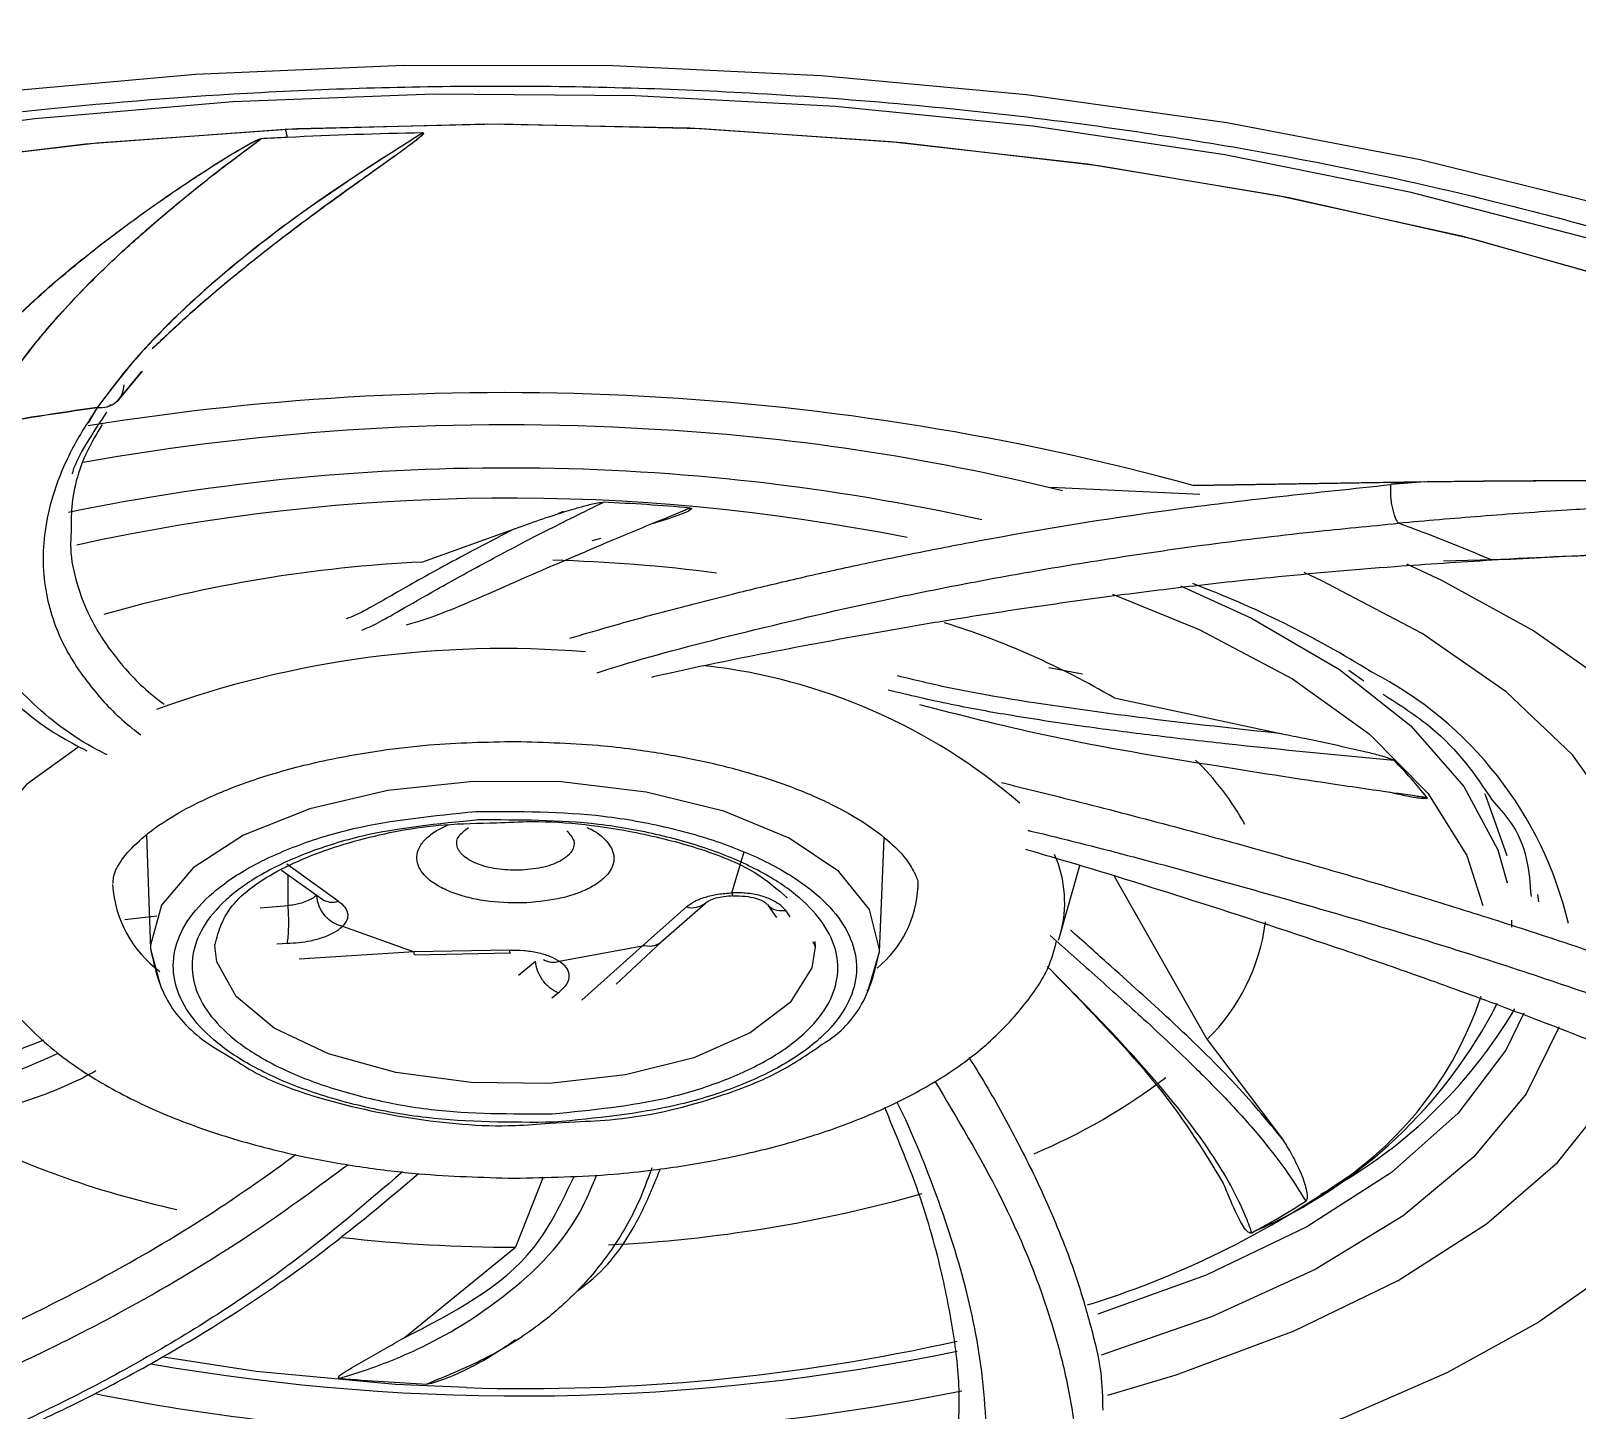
# Model space of a CAD drawing. Header units: inches. Extents: x 2 to 86, y -22 to 129.
# Drawn here: x 44.075 to 45.137, y 74.988 to 75.936 of the extents above; entities that cross this region are included whole.
import ezdxf

# ---------------------------------------------------------------- set-up
doc = ezdxf.new("R2010")
doc.units = ezdxf.units.IN
doc.header["$MEASUREMENT"] = 0
doc.layers.add('BDIM_CYAN', color=4, linetype='Continuous')

# ---------------------------------------------------------------- blocks, each defined once
blk = doc.blocks.new('2026 RHYTHM')
at = {"layer": 'BDIM_CYAN', "color": 3}
for p, q in [((41.7606, 74.6957), (41.7781, 74.7168)), ((41.7606, 74.6959), (41.7774, 74.7162)), ((41.7469, 74.6917), (41.7406, 74.6813)), ((42.4024, 74.6371), (42.5047, 74.6322)), ((42.5001, 74.6382), (42.6566, 74.6408)), ((42.6594, 74.6408), (42.5001, 74.6382)), ((42.6566, 74.6408), (42.6361, 74.639)), ((42.6594, 74.6408), (42.6361, 74.6388)), ((42.0672, 74.6202), (42.0635, 74.6187)), ((41.9701, 74.5855), (42.0338, 74.6085)), ((42.093, 74.6017), (42.0869, 74.6001)), ((42.7057, 74.587), (42.6722, 74.5861)), ((42.4242, 74.5086), (42.4011, 74.5129)), ((42.6071, 74.5113), (42.6176, 74.504)), ((42.4458, 74.4922), (42.5614, 74.4675)), ((41.7808, 74.3981), (41.7836, 74.3198)), ((42.2845, 74.3177), (42.2879, 74.3958)), ((42.1832, 74.3582), (42.1915, 74.3864)), ((41.8736, 74.3739), (41.9013, 74.354)), ((41.9126, 74.3526), (41.8772, 74.3779)), ((41.8781, 74.3494), (41.8782, 74.3706)), ((42.4088, 74.3293), (42.4222, 74.3769)), ((42.5099, 74.2575), (42.4461, 74.3695)), ((41.8588, 74.348), (41.8781, 74.3494)), ((42.1344, 74.3243), (42.1649, 74.3512)), ((42.2079, 74.3497), (42.2138, 74.3412)), ((42.7369, 74.357), (42.7376, 74.3521)), ((41.7659, 74.3398), (41.7879, 74.3425)), ((42.1519, 74.3485), (42.1218, 74.3219)), ((42.2231, 74.3418), (42.2205, 74.3459)), ((42.7192, 74.3346), (42.7192, 74.3394)), ((41.9155, 74.3352), (41.9647, 74.3177)), ((42.4077, 74.3257), (42.4088, 74.3293)), ((41.7836, 74.3198), (41.7899, 74.296)), ((41.8279, 74.3199), (41.8278, 74.3227)), ((41.8704, 74.3232), (41.8776, 74.3236)), ((41.9647, 74.3177), (41.8856, 74.3126)), ((42.0302, 74.3189), (41.9647, 74.3177)), ((41.965, 74.3157), (42.0309, 74.3169)), ((42.0644, 74.3113), (42.1218, 74.3219)), ((42.1218, 74.3219), (42.08, 74.2845)), ((42.1036, 74.2954), (42.1346, 74.3244)), ((42.2387, 74.3248), (42.2403, 74.321)), ((42.2401, 74.3247), (42.2403, 74.3211)), ((42.0365, 74.3016), (42.0482, 74.3112)), ((42.0594, 74.286), (42.0637, 74.2894)), ((42.5099, 74.2575), (42.5617, 74.1888)), ((42.0578, 74.1998), (42.0755, 74.2009)), ((42.0534, 74.1629), (42.0343, 74.1146)), ((41.9578, 74.0524), (42.0343, 74.1146)), ((42.0008, 74.0182), (41.9519, 74.0203))]:
    blk.add_line(p, q, dxfattribs=at)
at = {"layer": 'BDIM_CYAN', "color": 3, "flags": 128}
for points in [[(41.9575, 74.927), (42.1013, 74.9268), (42.2444, 74.92), (42.3856, 74.907), (42.5233, 74.8876), (42.6563, 74.8622), (42.7833, 74.8309)], [(40.5838, 74.3582), (40.6115, 74.4227), (40.6528, 74.4856), (40.7074, 74.5463), (40.7748, 74.6042), (40.8544, 74.6588), (40.9452, 74.7095), (41.0466, 74.7558), (41.1575, 74.7974), (41.2768, 74.8337), (41.4034, 74.8645), (41.5361, 74.8894), (41.6735, 74.9083), (41.8145, 74.9208), (41.9575, 74.927)], [(40.6441, 74.2773), (40.6449, 74.2982), (40.6566, 74.3613), (40.682, 74.4236), (40.7209, 74.4843), (40.7727, 74.5429), (40.8371, 74.5989), (40.9134, 74.6515), (41.0009, 74.7004), (41.0986, 74.7451), (41.2056, 74.785), (41.3208, 74.8198), (41.4431, 74.8492), (41.5713, 74.8729), (41.7041, 74.8905), (41.8401, 74.9021), (41.9781, 74.9073), (42.1167, 74.9063), (42.2544, 74.8989), (42.3899, 74.8853), (42.5219, 74.8656), (42.649, 74.84), (42.7701, 74.8087)], [(40.6441, 74.2773), (40.6449, 74.2982), (40.6566, 74.3613), (40.682, 74.4236), (40.7209, 74.4843), (40.7727, 74.5429), (40.8371, 74.5989), (40.9134, 74.6515), (41.0009, 74.7004), (41.0986, 74.7451), (41.2056, 74.785), (41.3208, 74.8198), (41.4431, 74.8492), (41.5713, 74.8729), (41.7041, 74.8905), (41.8401, 74.9021), (41.9781, 74.9073), (42.1167, 74.9063), (42.2544, 74.8989), (42.3899, 74.8853), (42.5219, 74.8656), (42.649, 74.84), (42.7701, 74.8087)], [(40.714, 74.086), (40.7078, 74.096), (40.6779, 74.1583), (40.6619, 74.2217), (40.6601, 74.2854), (40.6723, 74.3489), (40.6984, 74.4114), (40.7383, 74.4723), (40.7915, 74.531), (40.8574, 74.5869), (40.9354, 74.6395), (41.0247, 74.6881), (41.1243, 74.7323), (41.2332, 74.7717), (41.3504, 74.8057), (41.4746, 74.8342), (41.6045, 74.8567), (41.7388, 74.8731), (41.8762, 74.8831)], [(40.7672, 74.0172), (40.7484, 74.0388), (40.7057, 74.0996), (40.6766, 74.162), (40.6615, 74.2254), (40.6604, 74.2891), (40.6734, 74.3525), (40.7004, 74.4149), (40.741, 74.4757), (40.7949, 74.5343), (40.8616, 74.5901), (40.9403, 74.6424), (41.0301, 74.6908), (41.1303, 74.7347), (41.2398, 74.7738), (41.3574, 74.8075), (41.4819, 74.8356), (41.6121, 74.8578), (41.7467, 74.8738), (41.8842, 74.8835)], [(41.8762, 74.8831), (42.0151, 74.8868), (42.1543, 74.884), (42.2922, 74.8747), (42.4275, 74.8592), (42.5587, 74.8374), (42.6846, 74.8097), (42.8037, 74.7764), (42.915, 74.7377), (43.0172, 74.6941), (43.1094, 74.646), (43.1905, 74.594), (43.2597, 74.5384), (43.3163, 74.48), (43.3598, 74.4194), (43.3897, 74.357), (43.4057, 74.2937), (43.4076, 74.2299), (43.3954, 74.1665), (43.3692, 74.104), (43.3401, 74.0576)], [(41.8842, 74.8835), (42.0232, 74.8868), (42.1623, 74.8836), (42.3001, 74.874), (42.4352, 74.8581), (42.5661, 74.836), (42.6916, 74.808), (42.8104, 74.7743), (42.9212, 74.7353), (43.0228, 74.6914), (43.1143, 74.6431), (43.1948, 74.5908), (43.2633, 74.5351), (43.3192, 74.4766), (43.3619, 74.4158), (43.391, 74.3534), (43.4062, 74.29), (43.4072, 74.2263), (43.3942, 74.1629), (43.3673, 74.1004), (43.3381, 74.0547)], [(42.6469, 74.5844), (42.6709, 74.5731), (42.7343, 74.5382), (42.7887, 74.5002), (42.8335, 74.4598), (42.868, 74.4173), (42.8918, 74.3733), (42.9046, 74.3284), (42.9063, 74.2832)], [(42.6469, 74.5844), (42.6709, 74.5731), (42.7343, 74.5382), (42.7887, 74.5002), (42.8335, 74.4598), (42.868, 74.4173), (42.8918, 74.3733), (42.9046, 74.3284), (42.9063, 74.2832)], [(42.8179, 74.3266), (42.8128, 74.3602), (42.7937, 74.4073), (42.761, 74.453), (42.7153, 74.4963), (42.6575, 74.5364), (42.5886, 74.5727), (42.5764, 74.5783)], [(42.4447, 74.5634), (42.5044, 74.5392), (42.5685, 74.5053), (42.6212, 74.4676), (42.6614, 74.4268), (42.6882, 74.3838), (42.6994, 74.3496)], [(42.4915, 74.5693), (42.5402, 74.5471), (42.6008, 74.5118), (42.6498, 74.4729), (42.6863, 74.4313), (42.7095, 74.3878), (42.716, 74.3652)], [(41.7335, 74.4581), (41.6982, 74.4326), (41.671, 74.4011), (41.6577, 74.3678), (41.659, 74.334), (41.6594, 74.3324)], [(42.2845, 74.3177), (42.2846, 74.3193), (42.2777, 74.3468), (42.2566, 74.3728), (42.2226, 74.3957), (42.1776, 74.4143), (42.1243, 74.4275), (42.0657, 74.4344), (42.0053, 74.4348), (41.9466, 74.4285), (41.893, 74.416), (41.8475, 74.3979), (41.8129, 74.3754), (41.7912, 74.3497), (41.7835, 74.3223), (41.7836, 74.3198)], [(42.7161, 74.3836), (42.7014, 74.4248), (42.7006, 74.4263)], [(42.2403, 74.3211), (42.2381, 74.3066), (42.2233, 74.2829), (42.1957, 74.2619), (42.157, 74.2449), (42.1099, 74.2331), (42.0577, 74.2272), (42.0039, 74.2278), (41.9521, 74.2347), (41.9059, 74.2475), (41.8685, 74.2653), (41.8423, 74.287), (41.8292, 74.3109), (41.8279, 74.3199)], [(42.0309, 74.3169), (42.0309, 74.3169), (42.0307, 74.3168), (42.0304, 74.3175), (42.0302, 74.3189)], [(42.2762, 74.2906), (42.277, 74.2919), (42.2845, 74.3177)], [(42.7275, 74.2755), (42.7152, 74.2501), (42.6824, 74.2067), (42.6365, 74.1659), (42.5783, 74.1286), (42.5091, 74.0955), (42.4346, 74.0686)], [(42.7516, 74.2662), (42.7513, 74.2651), (42.729, 74.22), (42.6932, 74.1768), (42.6445, 74.1363), (42.584, 74.0994), (42.5128, 74.0667), (42.437, 74.0404)], [(42.4415, 74.013), (42.4884, 74.027), (42.5695, 74.0571), (42.6411, 74.0918), (42.7018, 74.1307), (42.7506, 74.1729), (42.7866, 74.2178), (42.8023, 74.2468)], [(42.885, 74.21), (42.8695, 74.1834), (42.8356, 74.141), (42.7914, 74.1007), (42.7374, 74.063), (42.6745, 74.0283), (42.6034, 73.9972), (42.5249, 73.9699), (42.4402, 73.9469)], [(42.885, 74.21), (42.8695, 74.1834), (42.8356, 74.141), (42.7914, 74.1007), (42.7374, 74.063), (42.6745, 74.0283), (42.6034, 73.9972), (42.5249, 73.9699), (42.4402, 73.9469)], [(41.9519, 74.0203), (41.8562, 74.0293), (41.7924, 74.0391)]]:
    blk.add_lwpolyline(points, dxfattribs=at)
at = {"layer": 'BDIM_CYAN', "color": 3}
for centre, radius, start, end in [((44.0089, 75.3773), 2.1892, 193.0456, 193.1997), ((42.0238, 71.9272), 2.9538, 91.0309, 92.8381), ((42.0225, 71.9559), 2.9251, 92.8402, 93.1943), ((42.0261, 72.9081), 1.7939, 74.6767, 99.1579), ((41.9991, 72.8373), 1.8715, 97.7461, 100.2248), ((41.9991, 72.8372), 1.8714, 97.7463, 100.225), ((42.0282, 73.0322), 1.6476, 86.6047, 100.1757), ((42.0454, 73.164), 1.5151, 76.0569, 86.9609), ((42.0291, 73.1431), 1.5071, 77.5106, 101.5555), ((42.0302, 73.2412), 1.3883, 78.6443, 102.3697), ((42.0308, 73.2059), 1.4222, 85.0085, 87.4251), ((42.2434, 73.511), 1.1709, 66.7439, 70.1326), ((42.0157, 73.6276), 0.959, 92.727, 105.9908), ((42.0323, 73.4972), 1.0899, 82.6028, 88.5408), ((42.2535, 73.9189), 0.6969, 58.0316, 69.2912), ((42.1639, 74.0132), 0.5558, 59.5215, 72.6821), ((42.0263, 73.8237), 0.7024, 85.4087, 109.8582), ((42.1193, 74.1155), 0.4014, 49.3122, 83.5016), ((42.5027, 74.2766), 0.2625, 13.3219, 62.8512), ((42.3733, 74.3157), 0.1855, 28.8357, 46.1549), ((42.4503, 74.2595), 0.267, 37.9177, 45.2914), ((42.3298, 74.3515), 0.0821, 344.355, 23.7382), ((41.8376, 74.3688), 0.0803, 183.5334, 233.6223), ((42.2339, 74.3662), 0.0773, 309.3421, 357.2033), ((41.9205, 74.3575), 0.0228, 182.383, 257.3364), ((41.9084, 74.3646), 0.0128, 236.0557, 289.2688), ((42.1558, 74.3626), 0.0146, 254.6494, 308.5406), ((42.186, 74.358), 0.00275, 175.666, 225.3284), ((42.4138, 74.3555), 0.1372, 314.46, 352.7681), ((42.0601, 74.3228), 0.0123, 238.1702, 290.4458), ((42.4618, 74.3658), 0.249, 301.9507, 341.5999), ((42.4088, 74.4352), 0.3371, 293.3509, 333.0309), ((42.4275, 74.4526), 0.3415, 298.008, 329.3418), ((42.228, 74.5644), 0.4185, 292.9104, 307.2674), ((41.9395, 74.7709), 0.6452, 242.49, 257.6517), ((42.0524, 75.0762), 0.961, 272.7345, 285.7963), ((42.2377, 74.685), 0.6389, 287.2847, 303.8552), ((42.2952, 74.5855), 0.5221, 298.0197, 302.7344), ((42.0369, 75.2155), 1.1009, 263.6631, 269.864), ((42.0382, 75.4846), 1.4722, 260.0513, 281.7522), ((42.0424, 75.3723), 1.3548, 268.2408, 282.5982), ((42.0374, 75.4414), 1.4222, 265.0085, 267.4253), ((42.0268, 75.4201), 1.4339, 258.6822, 266.8979), ((42.0398, 75.495), 1.5094, 266.5596, 281.5213)]:
    blk.add_arc(centre, radius, start, end, dxfattribs=at)
for points, knots in [([(44.5337, 74.1821), (44.5455, 74.2014), (44.5567, 74.2208), (44.5756, 74.261), (44.5838, 74.2815), (44.604, 74.3445), (44.6121, 74.3882), (44.6194, 74.5233), (44.6019, 74.6184), (44.5233, 74.8104), (44.4621, 74.9072), (44.2993, 75.0939), (44.1975, 75.1841), (43.9587, 75.3503), (43.8216, 75.4265), (43.519, 75.5601), (43.3536, 75.6176), (43.0023, 75.7107), (42.8165, 75.7464), (42.4346, 75.7948), (42.2386, 75.8075), (41.8464, 75.8094), (41.6502, 75.7986), (41.2679, 75.754), (41.0818, 75.7201), (40.7293, 75.6303), (40.563, 75.5744), (40.2587, 75.4436), (40.1207, 75.3686), (39.8801, 75.2043), (39.7774, 75.115), (39.6127, 74.929), (39.5507, 74.8323), (39.4702, 74.6399), (39.4519, 74.5442), (39.4581, 74.4085), (39.4658, 74.3645), (39.4856, 74.301), (39.4934, 74.2802), (39.5122, 74.2397), (39.5235, 74.2201), (39.5349, 74.2006)], [0, 0, 0, 0, 0.015625, 0.015625, 0.03125, 0.03125, 0.0625, 0.0625, 0.125, 0.125, 0.1875, 0.1875, 0.25, 0.25, 0.3125, 0.3125, 0.375, 0.375, 0.4375, 0.4375, 0.5, 0.5, 0.5625, 0.5625, 0.625, 0.625, 0.6875, 0.6875, 0.75, 0.75, 0.8125, 0.8125, 0.875, 0.875, 0.9375, 0.9375, 0.96875, 0.96875, 0.984375, 0.984375, 1, 1, 1, 1]), ([(42.0381, 75.4503), (41.9858, 75.45), (41.9127, 75.4495), (41.8057, 75.4447), (41.7156, 75.4389), (41.6096, 75.4291), (41.5003, 75.4157), (41.3884, 75.3984), (41.2763, 75.3772), (41.1655, 75.352), (41.0573, 75.323), (40.9527, 75.2903), (40.8527, 75.254), (40.7581, 75.2143), (40.6695, 75.1715), (40.5875, 75.1257), (40.5125, 75.0771), (40.4448, 75.0259), (40.3849, 74.9722), (40.333, 74.9161), (40.2894, 74.8577), (40.2545, 74.797), (40.2287, 74.7338), (40.2132, 74.6679), (40.2074, 74.6087), (40.212, 74.5718), (40.2138, 74.5576)], [0, 0, 0, 0, 0.053181, 0.074367, 0.1095, 0.145783, 0.184516, 0.224726, 0.266018, 0.308078, 0.350681, 0.393666, 0.436912, 0.480332, 0.523864, 0.567469, 0.611128, 0.654846, 0.698649, 0.74259, 0.786766, 0.831328, 0.876513, 0.922675, 0.970325, 1, 1, 1, 1]), ([(43.8556, 74.5431), (43.8575, 74.5607), (43.8619, 74.6022), (43.8547, 74.6663), (43.8366, 74.7344), (43.8077, 74.8001), (43.7682, 74.8642), (43.7185, 74.9263), (43.659, 74.9861), (43.59, 75.0434), (43.5121, 75.0977), (43.4258, 75.149), (43.3315, 75.197), (43.2299, 75.2413), (43.1216, 75.2819), (43.0074, 75.3184), (42.8882, 75.3506), (42.7651, 75.3784), (42.6399, 75.4015), (42.5157, 75.4196), (42.4088, 75.4319), (42.3435, 75.437), (42.3188, 75.4389)], [0, 0, 0, 0, 0.040891, 0.095968, 0.14796, 0.200127, 0.252442, 0.304832, 0.357237, 0.409622, 0.461967, 0.514257, 0.566489, 0.618647, 0.670705, 0.722613, 0.774294, 0.825603, 0.876259, 0.925622, 0.971832, 1, 1, 1, 1]), ([(42.0383, 75.3548), (41.986, 75.3544), (41.9129, 75.3539), (41.8058, 75.3491), (41.7158, 75.3433), (41.6097, 75.3335), (41.5004, 75.3201), (41.3886, 75.3029), (41.2765, 75.2816), (41.1656, 75.2565), (41.0574, 75.2275), (40.9529, 75.1947), (40.8529, 75.1584), (40.7583, 75.1188), (40.6697, 75.0759), (40.5876, 75.0301), (40.5126, 74.9815), (40.445, 74.9303), (40.385, 74.8766), (40.3331, 74.8206), (40.2896, 74.7622), (40.2547, 74.7014), (40.2289, 74.6382), (40.213, 74.5724), (40.2077, 74.5036), (40.215, 74.4345), (40.2283, 74.3791), (40.2425, 74.3482), (40.2468, 74.3391)], [0, 0, 0, 0, 0.048929, 0.068421, 0.100744, 0.134126, 0.169762, 0.206757, 0.244748, 0.283444, 0.322641, 0.362189, 0.401977, 0.441925, 0.481976, 0.522094, 0.562262, 0.602485, 0.642785, 0.683213, 0.723857, 0.764856, 0.806427, 0.848898, 0.892739, 0.938556, 0.981807, 1, 1, 1, 1]), ([(43.8039, 74.2875), (43.8071, 74.2928), (43.8223, 74.3187), (43.8402, 74.367), (43.8567, 74.4328), (43.8617, 74.5015), (43.8551, 74.5707), (43.8367, 74.6389), (43.8078, 74.7045), (43.7684, 74.7686), (43.7186, 74.8308), (43.6591, 74.8906), (43.5902, 74.9478), (43.5123, 75.0022), (43.4259, 75.0535), (43.3317, 75.1014), (43.23, 75.1458), (43.1217, 75.1863), (43.0075, 75.2228), (42.8883, 75.255), (42.7653, 75.2828), (42.6401, 75.3059), (42.5159, 75.3242), (42.3995, 75.3372), (42.2968, 75.3456), (42.2001, 75.3512), (42.1158, 75.3541), (42.0599, 75.3546), (42.0383, 75.3548)], [0, 0, 0, 0, 0.010703, 0.051272, 0.092718, 0.135502, 0.180214, 0.222422, 0.264773, 0.307243, 0.349774, 0.392317, 0.434845, 0.477339, 0.519789, 0.562192, 0.604535, 0.646797, 0.688937, 0.730892, 0.772546, 0.81367, 0.853743, 0.891257, 0.922874, 0.948939, 0.98022, 1, 1, 1, 1]), ([(40.6289, 74.3253), (40.6303, 74.3399), (40.6338, 74.3756), (40.6573, 74.4285), (40.6897, 74.4799), (40.7232, 74.5202), (40.7527, 74.5499), (40.7783, 74.5731), (40.803, 74.5934), (40.8483, 74.6278), (40.9247, 74.6767), (41.0395, 74.7337), (41.1654, 74.7826), (41.2921, 74.8215), (41.4266, 74.8541), (41.5652, 74.8794), (41.7123, 74.8981), (41.8636, 74.91), (42.0288, 74.9143), (42.2121, 74.909), (42.3944, 74.8924), (42.5581, 74.8668), (42.6768, 74.8414), (42.7685, 74.8178), (42.8509, 74.7934), (42.9436, 74.7612), (43.0566, 74.7142), (43.1718, 74.6533), (43.2719, 74.5828), (43.3378, 74.5206), (43.3826, 74.465), (43.4143, 74.4118), (43.4361, 74.3585), (43.439, 74.323), (43.4402, 74.3078)], [0, 0, 0, 0, 0.024129, 0.059205, 0.08835, 0.111546, 0.128771, 0.140751, 0.15261, 0.165322, 0.203382, 0.245497, 0.28421, 0.318807, 0.351782, 0.389927, 0.422185, 0.457564, 0.49606, 0.536484, 0.584299, 0.624036, 0.65569, 0.674743, 0.696782, 0.723729, 0.755567, 0.803059, 0.84651, 0.88486, 0.910694, 0.93986, 0.974228, 1, 1, 1, 1]), ([(41.9706, 74.8805), (41.9515, 74.8684), (41.9131, 74.8442), (41.8651, 74.8094), (41.8247, 74.7765), (41.7929, 74.7467), (41.7665, 74.7182), (41.7534, 74.7004), (41.7468, 74.6915)], [0, 0, 0, 0, 0.192911, 0.386635, 0.548014, 0.709749, 0.856107, 1, 1, 1, 1]), ([(41.9706, 74.8805), (41.9419, 74.8622), (41.8872, 74.8272), (41.824, 74.7767), (41.7772, 74.7318), (41.7565, 74.7045), (41.7469, 74.6917)], [0, 0, 0, 0, 0.292679, 0.556946, 0.792739, 1, 1, 1, 1]), ([(41.9706, 74.8805), (41.9707, 74.8805), (41.9708, 74.8805), (41.9709, 74.8805), (41.971, 74.8805), (41.971, 74.8805), (41.9711, 74.8804), (41.9711, 74.8802), (41.971, 74.8799), (41.97, 74.8786), (41.9663, 74.8756), (41.9596, 74.8704), (41.9516, 74.8647), (41.9434, 74.8589), (41.9359, 74.8535), (41.9277, 74.8477), (41.919, 74.8415), (41.9061, 74.8322), (41.8893, 74.8198), (41.8657, 74.8019), (41.838, 74.7798), (41.8094, 74.7554), (41.7926, 74.7395), (41.7847, 74.7321)], [0, 0, 0, 0, 0.000488, 0.0007, 0.000907, 0.001121, 0.001355, 0.001914, 0.003532, 0.005918, 0.023647, 0.05472, 0.099082, 0.129609, 0.163259, 0.199997, 0.239782, 0.282572, 0.379544, 0.480927, 0.638258, 0.830516, 1, 1, 1, 1]), ([(41.9706, 74.8805), (41.9707, 74.8805), (41.9707, 74.8805), (41.9708, 74.8805), (41.9709, 74.8805), (41.971, 74.8805), (41.971, 74.8804), (41.9711, 74.8803), (41.9711, 74.8801), (41.9709, 74.8798), (41.9695, 74.8781), (41.9662, 74.8754), (41.961, 74.8715), (41.9548, 74.867), (41.9459, 74.8606), (41.9344, 74.8524), (41.9203, 74.8423), (41.8996, 74.8273), (41.8702, 74.8055), (41.8372, 74.7792), (41.8079, 74.754), (41.7925, 74.7394), (41.7854, 74.7327)], [0, 0, 0, 0, 0.0002956, 0.000557, 0.000798, 0.0010358, 0.0012884, 0.0015709, 0.0022644, 0.0043047, 0.0073224, 0.0296671, 0.0510933, 0.0788725, 0.1129621, 0.1695768, 0.2340582, 0.3062568, 0.4595475, 0.6667312, 0.8464681, 1, 1, 1, 1]), ([(41.6517, 74.7076), (41.6546, 74.7117), (41.6607, 74.7203), (41.6723, 74.734), (41.6865, 74.7491), (41.7035, 74.7654), (41.7237, 74.7831), (41.7472, 74.8022), (41.7705, 74.8197), (41.7916, 74.8347), (41.8086, 74.8462), (41.8272, 74.8584), (41.8425, 74.868), (41.854, 74.8743), (41.8575, 74.8759), (41.8587, 74.8763), (41.8592, 74.8764), (41.8594, 74.8764), (41.8595, 74.8764)], [0, 0, 0, 0, 0.080962, 0.1674618, 0.259658, 0.3577074, 0.4617622, 0.5719678, 0.6884596, 0.7617394, 0.8271283, 0.8845047, 0.9679233, 0.9902478, 0.9966407, 0.9986773, 0.9994217, 1, 1, 1, 1]), ([(41.6523, 74.7085), (41.6567, 74.7144), (41.6661, 74.7273), (41.6869, 74.7499), (41.7095, 74.7711), (41.7316, 74.7897), (41.7497, 74.8041), (41.773, 74.8216), (41.7986, 74.8397), (41.8253, 74.8572), (41.8433, 74.8685), (41.8543, 74.8745), (41.8576, 74.876), (41.8587, 74.8763), (41.8592, 74.8764), (41.8594, 74.8764), (41.8594, 74.8764)], [0, 0, 0, 0, 0.116058, 0.252234, 0.419435, 0.496544, 0.580239, 0.670725, 0.798539, 0.889314, 0.969997, 0.9908, 0.996799, 0.998729, 0.999441, 1, 1, 1, 1]), ([(41.6669, 74.6791), (41.6713, 74.6872), (41.6773, 74.6982), (41.6897, 74.7168), (41.7011, 74.7321), (41.717, 74.7512), (41.7336, 74.7694), (41.7553, 74.791), (41.7811, 74.8144), (41.8079, 74.837), (41.8342, 74.8577), (41.8507, 74.8699), (41.8595, 74.8764)], [0, 0, 0, 0, 0.128921, 0.173174, 0.289807, 0.364294, 0.464776, 0.565061, 0.689177, 0.817314, 0.902349, 1, 1, 1, 1]), ([(41.6669, 74.6789), (41.6727, 74.6893), (41.6836, 74.7089), (41.7083, 74.7415), (41.7368, 74.7731), (41.7675, 74.8024), (41.7968, 74.8278), (41.8264, 74.8518), (41.8488, 74.8685), (41.8594, 74.8764)], [0, 0, 0, 0, 0.164615, 0.309415, 0.499757, 0.641868, 0.74981, 0.881002, 1, 1, 1, 1]), ([(41.7469, 74.6917), (41.7492, 74.6918), (41.7541, 74.6918), (41.7603, 74.6953), (41.7645, 74.7007), (41.7651, 74.7052), (41.7654, 74.7074)], [0, 0, 0, 0, 0.243747, 0.504295, 0.76245, 1, 1, 1, 1]), ([(41.7468, 74.6915), (41.7411, 74.6827), (41.7279, 74.6621), (41.7164, 74.6338), (41.7105, 74.6073), (41.7092, 74.5849), (41.7114, 74.5639), (41.7166, 74.5448), (41.7266, 74.5217), (41.7438, 74.4971), (41.7628, 74.4773), (41.7748, 74.4684), (41.7768, 74.4669)], [0, 0, 0, 0, 0.100314, 0.232539, 0.328076, 0.417566, 0.509452, 0.598341, 0.674442, 0.835291, 0.973733, 1, 1, 1, 1]), ([(41.7566, 74.6936), (41.7556, 74.6931), (41.7528, 74.6913), (41.7492, 74.6914), (41.7468, 74.6915)], [0, 0, 0, 0, 0.335059, 1, 1, 1, 1]), ([(41.7538, 74.453), (41.7516, 74.4541), (41.7301, 74.4648), (41.699, 74.4899), (41.6701, 74.5228), (41.6554, 74.552), (41.6483, 74.5753), (41.6458, 74.599), (41.6478, 74.6256), (41.6543, 74.6517), (41.6631, 74.6708), (41.6669, 74.6789)], [0, 0, 0, 0, 0.021987, 0.2148, 0.413916, 0.507413, 0.603746, 0.707004, 0.792226, 0.911812, 1, 1, 1, 1]), ([(41.7502, 74.68), (41.7468, 74.6741), (41.7347, 74.6538), (41.7289, 74.6289), (41.7289, 74.6107), (41.7289, 74.6057)], [0, 0, 0, 0, 0.226121, 0.784389, 1, 1, 1, 1]), ([(41.7532, 74.6885), (41.7489, 74.682), (41.7362, 74.6628), (41.7297, 74.6487), (41.7298, 74.6465), (41.7298, 74.6463)], [0, 0, 0, 0, 0.319474, 0.95113, 1, 1, 1, 1]), ([(42.0717, 74.5332), (42.0806, 74.5358), (42.1026, 74.5423), (42.1397, 74.5525), (42.1813, 74.5631), (42.2226, 74.5731), (42.2639, 74.5824), (42.307, 74.5914), (42.3783, 74.6052), (42.4849, 74.623), (42.5849, 74.6334), (42.6361, 74.6388)], [0, 0, 0, 0, 0.062137, 0.154964, 0.244748, 0.322982, 0.401209, 0.479555, 0.558169, 0.773912, 1, 1, 1, 1]), ([(42.6413, 74.6122), (42.6405, 74.6134), (42.6393, 74.6153), (42.638, 74.6195), (42.6371, 74.6232), (42.6364, 74.6272), (42.6359, 74.6326), (42.636, 74.6363), (42.6361, 74.6388)], [0, 0, 0, 0, 0.234643, 0.36249, 0.494052, 0.626491, 0.756856, 1, 1, 1, 1]), ([(42.6566, 74.6408), (42.6679, 74.6409), (42.6915, 74.6412), (42.7291, 74.6415), (42.7703, 74.6416), (42.8155, 74.6414), (42.8645, 74.641), (42.9175, 74.6401), (42.9712, 74.6389), (43.0207, 74.6374), (43.0641, 74.6358), (43.0937, 74.6345), (43.1108, 74.6332), (43.1154, 74.6327), (43.1167, 74.6324), (43.1171, 74.6323), (43.1173, 74.6322), (43.1173, 74.6322)], [0, 0, 0, 0, 0.076091, 0.159217, 0.249599, 0.347471, 0.453074, 0.566653, 0.688459, 0.798268, 0.884794, 0.967963, 0.990274, 0.996657, 0.998687, 0.999427, 1, 1, 1, 1]), ([(42.6594, 74.6408), (42.6809, 74.6411), (42.7282, 74.6416), (42.799, 74.6416), (42.8631, 74.641), (42.9173, 74.6402), (42.9689, 74.639), (43.0193, 74.6375), (43.0655, 74.6358), (43.095, 74.6344), (43.1113, 74.6332), (43.1155, 74.6327), (43.1167, 74.6324), (43.1172, 74.6323), (43.1173, 74.6322), (43.1173, 74.6322)], [0, 0, 0, 0, 0.1452054, 0.3201199, 0.4648737, 0.5629205, 0.6706961, 0.7985215, 0.8893049, 0.9699942, 0.9907989, 0.996799, 0.9987286, 0.9994408, 1, 1, 1, 1]), ([(41.9288, 74.5388), (41.9321, 74.5401), (41.9384, 74.5428), (41.9553, 74.5525), (41.9796, 74.5665), (42.0134, 74.5852), (42.0522, 74.6056), (42.0813, 74.62), (42.0947, 74.6266)], [0, 0, 0, 0, 0.154219, 0.301464, 0.47799, 0.661716, 0.843633, 1, 1, 1, 1]), ([(42.0338, 74.6085), (42.0372, 74.6097), (42.0463, 74.613), (42.0603, 74.6177), (42.0739, 74.622), (42.0841, 74.6247), (42.0903, 74.6265), (42.0942, 74.6266), (42.0947, 74.6266)], [0, 0, 0, 0, 0.191782, 0.518998, 0.728969, 0.85611, 0.98384, 1, 1, 1, 1]), ([(43.1173, 74.6322), (43.0983, 74.6321), (43.0582, 74.632), (43.0006, 74.6312), (42.9393, 74.6297), (42.8748, 74.6275), (42.8122, 74.6246), (42.7527, 74.621), (42.6983, 74.6172), (42.66, 74.6138), (42.6413, 74.6122)], [0, 0, 0, 0, 0.118993, 0.250178, 0.358069, 0.500219, 0.652127, 0.750148, 0.877347, 1, 1, 1, 1]), ([(42.1545, 74.6227), (42.1538, 74.6224), (42.152, 74.6216), (42.1464, 74.6193), (42.129, 74.6122), (42.0908, 74.5963), (42.0357, 74.5727), (41.9859, 74.5502), (41.9675, 74.5446), (41.9592, 74.5421)], [0, 0, 0, 0, 0.007324, 0.019564, 0.058649, 0.192116, 0.441769, 0.746986, 1, 1, 1, 1]), ([(42.1545, 74.6227), (42.1546, 74.6227), (42.1549, 74.6226), (42.1552, 74.6226), (42.1554, 74.6224), (42.1555, 74.6223), (42.1553, 74.6219), (42.1535, 74.6205), (42.1446, 74.6168), (42.1354, 74.614), (42.1284, 74.6119)], [0, 0, 0, 0, 0.008727, 0.01754, 0.025518, 0.034238, 0.049147, 0.095708, 0.309817, 1, 1, 1, 1]), ([(41.7289, 74.6057), (41.7287, 74.6021), (41.7282, 74.5899), (41.7325, 74.5705), (41.742, 74.5453), (41.7588, 74.5199), (41.7767, 74.5003), (41.7898, 74.4902), (41.7929, 74.4878)], [0, 0, 0, 0, 0.076786, 0.261988, 0.446201, 0.682017, 0.925969, 1, 1, 1, 1]), ([(42.0338, 74.6085), (42.0168, 74.5996), (41.9831, 74.582), (41.953, 74.5647), (41.935, 74.5545), (41.9247, 74.5489), (41.9203, 74.5473), (41.9181, 74.5466)], [0, 0, 0, 0, 0.284599, 0.565427, 0.713522, 0.857932, 1, 1, 1, 1]), ([(42.0905, 74.5095), (42.0942, 74.5107), (42.1229, 74.5199), (42.187, 74.5365), (42.2671, 74.5554), (42.3374, 74.5697), (42.3929, 74.5799), (42.4494, 74.5891), (42.513, 74.5982), (42.5757, 74.6059), (42.6217, 74.6103), (42.6413, 74.6122)], [0, 0, 0, 0, 0.028481, 0.220014, 0.417808, 0.510683, 0.606377, 0.70895, 0.793606, 0.912397, 1, 1, 1, 1]), ([(43.1814, 74.5902), (43.135, 74.5917), (43.0467, 74.5945), (42.9197, 74.5946), (42.8069, 74.5921), (42.7379, 74.5886), (42.7057, 74.587)], [0, 0, 0, 0, 0.2926794, 0.5569459, 0.7927389, 1, 1, 1, 1]), ([(43.1814, 74.5902), (43.151, 74.5912), (43.09, 74.5933), (43.0026, 74.5945), (42.9199, 74.5942), (42.845, 74.5928), (42.7733, 74.5903), (42.7281, 74.5879), (42.7057, 74.5868)], [0, 0, 0, 0, 0.1922088, 0.3856323, 0.5467185, 0.7087006, 0.8554653, 1, 1, 1, 1]), ([(41.6295, 74.5865), (41.6319, 74.577), (41.6358, 74.5622), (41.6453, 74.5435), (41.6571, 74.5244), (41.6799, 74.4977), (41.7076, 74.4727), (41.7331, 74.4593), (41.7398, 74.4558)], [0, 0, 0, 0, 0.176224, 0.274881, 0.371237, 0.5835, 0.891151, 1, 1, 1, 1]), ([(42.7057, 74.5868), (42.6833, 74.5854), (42.6315, 74.5821), (42.5607, 74.5758), (42.4945, 74.5685), (42.4387, 74.5614), (42.3859, 74.554), (42.3377, 74.5465), (42.2787, 74.5365), (42.2145, 74.5246), (42.1599, 74.5136), (42.1336, 74.5076), (42.1278, 74.5063)], [0, 0, 0, 0, 0.099093, 0.229709, 0.324083, 0.412484, 0.503252, 0.591059, 0.666233, 0.825125, 0.961882, 1, 1, 1, 1]), ([(42.2906, 74.4977), (42.3049, 74.4943), (42.3322, 74.4878), (42.3778, 74.4797), (42.4243, 74.4727), (42.4735, 74.4664), (42.545, 74.4582), (42.5997, 74.453), (42.6382, 74.4493)], [0, 0, 0, 0, 0.135552, 0.260798, 0.405842, 0.535564, 0.673856, 1, 1, 1, 1]), ([(42.5614, 74.4675), (42.5302, 74.4709), (42.4728, 74.4772), (42.3956, 74.4877), (42.3383, 74.4973), (42.3086, 74.5045), (42.297, 74.5073)], [0, 0, 0, 0, 0.3413346, 0.6272642, 0.8544761, 1, 1, 1, 1]), ([(42.661, 74.4236), (42.6601, 74.4237), (42.6579, 74.424), (42.6513, 74.425), (42.6304, 74.4279), (42.5817, 74.435), (42.4997, 74.4478), (42.4018, 74.4644), (42.3403, 74.4802), (42.3124, 74.4874)], [0, 0, 0, 0, 0.007325, 0.019566, 0.058651, 0.192116, 0.441769, 0.746986, 1, 1, 1, 1]), ([(42.6307, 74.4948), (42.6422, 74.4874), (42.677, 74.4648), (42.6942, 74.439), (42.7057, 74.4218)], [0, 0, 0, 0, 0.329271, 1, 1, 1, 1]), ([(42.5614, 74.4675), (42.5665, 74.4665), (42.5804, 74.4637), (42.5997, 74.4596), (42.6169, 74.4557), (42.6272, 74.4531), (42.6331, 74.4514), (42.6362, 74.4503), (42.6377, 74.4497), (42.6381, 74.4494), (42.6382, 74.4493)], [0, 0, 0, 0, 0.1917967, 0.5195725, 0.7297035, 0.8567366, 0.9300223, 0.9707122, 0.9926342, 1, 1, 1, 1]), ([(41.7578, 74.3646), (41.7579, 74.3673), (41.758, 74.372), (41.7662, 74.385), (41.7809, 74.3992), (41.8027, 74.4138), (41.8312, 74.4277), (41.8663, 74.4403), (41.9038, 74.4498), (41.9409, 74.4562), (41.9831, 74.4612), (42.0146, 74.4619), (42.0346, 74.4623)], [0, 0, 0, 0, 0.130773, 0.233587, 0.327636, 0.423132, 0.51988, 0.615699, 0.720249, 0.799157, 0.871983, 1, 1, 1, 1]), ([(42.0346, 74.4623), (42.0548, 74.4617), (42.0831, 74.4609), (42.1232, 74.4561), (42.1555, 74.4507), (42.1908, 74.4423), (42.2234, 74.4317), (42.252, 74.4194), (42.2754, 74.4061), (42.2928, 74.3927), (42.3043, 74.3804), (42.3097, 74.3699), (42.3115, 74.3656), (42.3108, 74.3627), (42.3107, 74.3623)], [0, 0, 0, 0, 0.129245, 0.181178, 0.265899, 0.351289, 0.439967, 0.529001, 0.617253, 0.704284, 0.791008, 0.880583, 0.981967, 1, 1, 1, 1]), ([(42.3685, 74.434), (42.3837, 74.4302), (42.4208, 74.4211), (42.4787, 74.4061), (42.5395, 74.3896), (42.5963, 74.3735), (42.65, 74.3577), (42.703, 74.3413), (42.7855, 74.3144), (42.8972, 74.2745), (42.9803, 74.2365), (43.0229, 74.2171)], [0, 0, 0, 0, 0.064358, 0.156965, 0.246537, 0.324585, 0.402627, 0.480787, 0.559216, 0.774447, 1, 1, 1, 1]), ([(42.661, 74.4236), (42.661, 74.4236), (42.6611, 74.4234), (42.661, 74.4233), (42.6609, 74.4232), (42.6605, 74.423), (42.6596, 74.4229), (42.6557, 74.4231), (42.6472, 74.4245), (42.6396, 74.4262), (42.6349, 74.4273)], [0, 0, 0, 0, 0.013256, 0.026641, 0.03876, 0.052004, 0.074649, 0.145369, 0.470576, 1, 1, 1, 1]), ([(42.0609, 74.2005), (42.0312, 74.2004), (41.9855, 74.2004), (41.9279, 74.211), (41.8871, 74.223), (41.8525, 74.2386), (41.818, 74.262), (41.7951, 74.2954), (41.8008, 74.3303), (41.8227, 74.3565), (41.8487, 74.3752), (41.8826, 74.3908), (41.9335, 74.4068), (41.9781, 74.4112), (42.0071, 74.4141)], [0, 0, 0, 0, 0.119728, 0.18418, 0.25, 0.31582, 0.380272, 0.5, 0.619728, 0.68418, 0.75, 0.81582, 0.880272, 1, 1, 1, 1]), ([(42.0071, 74.4141), (42.0368, 74.4142), (42.0825, 74.4142), (42.1401, 74.4036), (42.1809, 74.3916), (42.2155, 74.376), (42.25, 74.3526), (42.2729, 74.3192), (42.2672, 74.2843), (42.2453, 74.2581), (42.2193, 74.2394), (42.1855, 74.2238), (42.1345, 74.2078), (42.0899, 74.2034), (42.0609, 74.2005)], [0, 0, 0, 0, 0.119728, 0.18418, 0.25, 0.31582, 0.380272, 0.5, 0.619728, 0.68418, 0.75, 0.81582, 0.880272, 1, 1, 1, 1]), ([(42.7057, 74.4218), (42.7101, 74.417), (42.7294, 74.3957), (42.7311, 74.3731), (42.7324, 74.3557)], [0, 0, 0, 0, 0.225101, 1, 1, 1, 1]), ([(42.0086, 74.4083), (41.9812, 74.4056), (41.939, 74.4014), (41.8908, 74.3862), (41.8588, 74.3714), (41.8343, 74.3538), (41.8136, 74.329), (41.8082, 74.2961), (41.8298, 74.2645), (41.8624, 74.2423), (41.8951, 74.2276), (41.9337, 74.2163), (41.9882, 74.2062), (42.0314, 74.2063), (42.0595, 74.2063)], [0, 0, 0, 0, 0.119728, 0.18418, 0.25, 0.31582, 0.380272, 0.5, 0.619728, 0.68418, 0.75, 0.81582, 0.880272, 1, 1, 1, 1]), ([(41.8279, 74.3228), (41.8304, 74.3321), (41.8352, 74.3501), (41.8726, 74.3765), (41.9246, 74.3955), (41.9761, 74.4055), (42.0092, 74.4061), (42.0213, 74.4063)], [0, 0, 0, 0, 0.24821, 0.4758, 0.685137, 0.8856, 1, 1, 1, 1]), ([(42.0421, 74.3513), (42.0335, 74.3513), (42.0203, 74.3513), (42.0036, 74.3544), (41.9919, 74.3578), (41.9819, 74.3623), (41.972, 74.3691), (41.9654, 74.3787), (41.967, 74.3888), (41.9734, 74.3964), (41.9802, 74.4014), (41.9861, 74.4039), (41.9887, 74.4051)], [0, 0, 0, 0, 0.149586, 0.230912, 0.312362, 0.393689, 0.475139, 0.624725, 0.774311, 0.855637, 0.937087, 1, 1, 1, 1]), ([(42.039, 74.3738), (42.0337, 74.3738), (42.0231, 74.3738), (42.0087, 74.3774), (41.9982, 74.383), (41.9934, 74.39), (41.9943, 74.3973), (41.9996, 74.4012), (42.0022, 74.4031)], [0, 0, 0, 0, 0.169059, 0.338118, 0.507177, 0.676236, 0.845295, 1, 1, 1, 1]), ([(42.0595, 74.2063), (42.0869, 74.209), (42.129, 74.2132), (42.1772, 74.2284), (42.2092, 74.2432), (42.2337, 74.2608), (42.2545, 74.2856), (42.2598, 74.3185), (42.2382, 74.3501), (42.2056, 74.3723), (42.1729, 74.387), (42.1344, 74.3983), (42.0798, 74.4084), (42.0366, 74.4083), (42.0086, 74.4083)], [0, 0, 0, 0, 0.119728, 0.18418, 0.25, 0.31582, 0.380272, 0.5, 0.619728, 0.68418, 0.75, 0.81582, 0.880272, 1, 1, 1, 1]), ([(42.0213, 74.4063), (42.0293, 74.4067), (42.062, 74.4084), (42.1112, 74.4019), (42.1622, 74.3891), (42.1997, 74.3739), (42.2144, 74.3608), (42.2212, 74.3547)], [0, 0, 0, 0, 0.096431, 0.389244, 0.582711, 0.80613, 1, 1, 1, 1]), ([(42.0835, 74.4032), (42.0844, 74.4027), (42.0888, 74.4009), (42.0964, 74.3951), (42.1033, 74.3856), (42.1016, 74.3755), (42.0953, 74.3679), (42.0878, 74.3626), (42.0781, 74.3581), (42.0634, 74.3534), (42.0504, 74.3521), (42.0421, 74.3513)], [0, 0, 0, 0, 0.026724, 0.119359, 0.289487, 0.459614, 0.552108, 0.644743, 0.737237, 0.829873, 1, 1, 1, 1]), ([(42.3865, 74.4012), (42.3872, 74.401), (42.4323, 74.3904), (42.5223, 74.3659), (42.6312, 74.3349), (42.7159, 74.3081), (42.7785, 74.2871), (42.8375, 74.2658), (42.899, 74.2418), (42.9552, 74.2181), (42.9924, 74.2005), (43.0082, 74.1931)], [0, 0, 0, 0, 0.003314, 0.200411, 0.402599, 0.4979, 0.596094, 0.701347, 0.788214, 0.910109, 1, 1, 1, 1]), ([(42.9926, 74.155), (42.976, 74.1639), (42.9375, 74.1845), (42.8782, 74.2125), (42.818, 74.2386), (42.7634, 74.2607), (42.7085, 74.2817), (42.6551, 74.3011), (42.5858, 74.3251), (42.5045, 74.3517), (42.4311, 74.3746), (42.3929, 74.3857), (42.3852, 74.388)], [0, 0, 0, 0, 0.099481, 0.230608, 0.325352, 0.414099, 0.505222, 0.593373, 0.668842, 0.829411, 0.965648, 1, 1, 1, 1]), ([(41.8776, 74.3236), (41.8778, 74.3251), (41.8783, 74.3281), (41.8786, 74.335), (41.8785, 74.3425), (41.8782, 74.3472), (41.8781, 74.3494)], [0, 0, 0, 0, 0.241066, 0.5, 0.758934, 1, 1, 1, 1]), ([(41.8977, 74.3566), (41.8968, 74.3558), (41.895, 74.3543), (41.8909, 74.3524), (41.8866, 74.3509), (41.8823, 74.3499), (41.8796, 74.3495), (41.8781, 74.3494)], [0, 0, 0, 0, 0.2237507, 0.4455699, 0.6596297, 0.814104, 1, 1, 1, 1]), ([(41.9126, 74.3526), (41.9142, 74.3512), (41.9175, 74.3486), (41.9193, 74.3441), (41.919, 74.3395), (41.9167, 74.3366), (41.9155, 74.3352)], [0, 0, 0, 0, 0.2498639, 0.4999912, 0.7498656, 1, 1, 1, 1]), ([(42.1519, 74.3485), (42.1536, 74.3498), (42.157, 74.3524), (42.1646, 74.3554), (42.1734, 74.3575), (42.18, 74.358), (42.1832, 74.3582)], [0, 0, 0, 0, 0.249863, 0.499991, 0.749866, 1, 1, 1, 1]), ([(42.1649, 74.3511), (42.1657, 74.3518), (42.1675, 74.3531), (42.172, 74.3548), (42.1776, 74.3559), (42.182, 74.3562), (42.1843, 74.3563)], [0, 0, 0, 0, 0.239199, 0.485363, 0.738851, 1, 1, 1, 1]), ([(42.2205, 74.3459), (42.2193, 74.3471), (42.217, 74.3496), (42.2114, 74.3531), (42.2039, 74.3562), (42.194, 74.3582), (42.1868, 74.3582), (42.1832, 74.3582)], [0, 0, 0, 0, 0.168973, 0.334711, 0.541495, 0.770886, 1, 1, 1, 1]), ([(42.1838, 74.3561), (42.1867, 74.3561), (42.1924, 74.3561), (42.1994, 74.3547), (42.2047, 74.3528), (42.2065, 74.3512), (42.2073, 74.3504)], [0, 0, 0, 0, 0.273168, 0.527734, 0.768928, 1, 1, 1, 1]), ([(42.2205, 74.3459), (42.2184, 74.3458), (42.214, 74.3457), (42.2096, 74.3476), (42.2082, 74.3497), (42.2079, 74.3501)], [0, 0, 0, 0, 0.422471, 0.876255, 1, 1, 1, 1]), ([(41.6614, 74.33), (41.6634, 74.3228), (41.669, 74.303), (41.6896, 74.2749), (41.7196, 74.2465), (41.7561, 74.223), (41.7964, 74.2039), (41.841, 74.1883), (41.8856, 74.177), (41.9287, 74.1695), (41.9764, 74.1637), (42.0115, 74.1627), (42.0334, 74.1621)], [0, 0, 0, 0, 0.064483, 0.177269, 0.292406, 0.403043, 0.508361, 0.609085, 0.716858, 0.797255, 0.873098, 1, 1, 1, 1]), ([(41.8776, 74.3236), (41.8803, 74.3237), (41.8856, 74.3239), (41.8941, 74.3253), (41.9026, 74.3276), (41.9105, 74.331), (41.9138, 74.3338), (41.9155, 74.3352)], [0, 0, 0, 0, 0.173873, 0.344246, 0.554566, 0.777064, 1, 1, 1, 1]), ([(42.4018, 74.329), (42.4129, 74.3192), (42.4353, 74.2992), (42.469, 74.269), (42.4988, 74.2411), (42.5251, 74.2145), (42.546, 74.1911), (42.5643, 74.1677), (42.5731, 74.1536), (42.5776, 74.1463)], [0, 0, 0, 0, 0.134446, 0.272284, 0.441635, 0.565111, 0.707526, 0.849301, 1, 1, 1, 1]), ([(42.5617, 74.1888), (42.5509, 74.2019), (42.5299, 74.2273), (42.4872, 74.2687), (42.4485, 74.3035), (42.4242, 74.3252), (42.4158, 74.3327)], [0, 0, 0, 0, 0.3124123, 0.6070837, 0.8644328, 1, 1, 1, 1]), ([(41.7836, 74.3198), (41.7861, 74.3078), (41.791, 74.2851), (41.8139, 74.2595), (41.8337, 74.248), (41.84, 74.2443)], [0, 0, 0, 0, 0.433238, 0.819652, 1, 1, 1, 1]), ([(41.965, 74.3158), (41.965, 74.3157), (41.965, 74.3154), (41.9649, 74.3156), (41.9647, 74.3169), (41.9647, 74.3177)], [0, 0, 0, 0, 0.067683, 0.396234, 1, 1, 1, 1]), ([(42.0302, 74.3189), (42.0335, 74.3189), (42.0401, 74.3189), (42.0496, 74.3173), (42.0581, 74.3149), (42.0623, 74.3125), (42.0644, 74.3113)], [0, 0, 0, 0, 0.249864, 0.499991, 0.749866, 1, 1, 1, 1]), ([(42.0334, 74.1621), (42.0564, 74.1626), (42.0886, 74.1632), (42.1348, 74.1682), (42.1727, 74.1742), (42.2153, 74.1839), (42.2563, 74.1966), (42.295, 74.2126), (42.3299, 74.2319), (42.3605, 74.2546), (42.3851, 74.2811), (42.4011, 74.3047), (42.405, 74.3202), (42.4061, 74.3245)], [0, 0, 0, 0, 0.1337133, 0.187541, 0.275938, 0.3659529, 0.4609452, 0.5584293, 0.6577485, 0.7585655, 0.8602205, 0.9617605, 1, 1, 1, 1]), ([(42.1344, 74.3243), (42.1342, 74.3242), (42.1333, 74.3233), (42.1312, 74.3223), (42.1272, 74.3211), (42.1239, 74.3216), (42.1218, 74.3219)], [0, 0, 0, 0, 0.047821, 0.301404, 0.547592, 1, 1, 1, 1]), ([(42.2453, 74.2541), (42.246, 74.2546), (42.2596, 74.2629), (42.2768, 74.2844), (42.2819, 74.3062), (42.2845, 74.3177)], [0, 0, 0, 0, 0.025645, 0.489295, 1, 1, 1, 1]), ([(42.0637, 74.2894), (42.0618, 74.2904), (42.0579, 74.2925), (42.0528, 74.2981), (42.0492, 74.3047), (42.0485, 74.3091), (42.0482, 74.3112)], [0, 0, 0, 0, 0.2410664, 0.5, 0.7589336, 1, 1, 1, 1]), ([(42.0637, 74.2894), (42.0663, 74.2917), (42.0704, 74.2954), (42.0718, 74.3014), (42.0703, 74.3067), (42.0664, 74.3098), (42.0644, 74.3113)], [0, 0, 0, 0, 0.3170046, 0.5112979, 0.7569249, 1, 1, 1, 1]), ([(42.5405, 74.1246), (42.5404, 74.1249), (42.5401, 74.1259), (42.539, 74.1288), (42.5355, 74.1382), (42.525, 74.1608), (42.498, 74.2022), (42.4536, 74.2533), (42.4151, 74.2923), (42.3999, 74.3076)], [0, 0, 0, 0, 0.007757, 0.020721, 0.062115, 0.203464, 0.467863, 0.791108, 1, 1, 1, 1]), ([(42.5208, 74.1589), (42.5069, 74.1819), (42.4819, 74.2232), (42.4293, 74.2774), (42.4059, 74.3014)], [0, 0, 0, 0, 0.556774, 1, 1, 1, 1]), ([(41.471, 74.2229), (41.518, 74.2193), (41.5997, 74.2131), (41.6773, 74.2441), (41.7102, 74.2572)], [0, 0, 0, 0, 0.5750985, 1, 1, 1, 1]), ([(42.0755, 74.2009), (42.0847, 74.2013), (42.1203, 74.203), (42.1676, 74.2151), (42.2152, 74.2334), (42.2351, 74.2471), (42.2453, 74.2541)], [0, 0, 0, 0, 0.132702, 0.51521, 0.750807, 1, 1, 1, 1]), ([(41.4072, 74.2237), (41.408, 74.2235), (41.4102, 74.223), (41.4168, 74.2214), (41.4377, 74.2169), (41.4864, 74.2091), (41.5684, 74.2067), (41.6539, 74.2185), (41.7039, 74.2408), (41.7201, 74.248)], [0, 0, 0, 0, 0.008206, 0.021919, 0.065704, 0.215221, 0.494899, 0.836822, 1, 1, 1, 1]), ([(41.84, 74.2443), (41.8452, 74.2409), (41.8599, 74.2312), (41.9, 74.2159), (41.9594, 74.2024), (42.0181, 74.1967), (42.0499, 74.1992), (42.0578, 74.1998)], [0, 0, 0, 0, 0.103439, 0.294191, 0.608697, 0.903264, 1, 1, 1, 1]), ([(42.346, 74.2451), (42.3473, 74.2431), (42.3572, 74.2277), (42.3731, 74.1994), (42.3924, 74.1619), (42.4078, 74.1268), (42.4203, 74.0937), (42.4298, 74.0608), (42.4376, 74.0301), (42.4378, 74.0112), (42.438, 74.0027)], [0, 0, 0, 0, 0.024033, 0.185919, 0.342497, 0.478932, 0.615356, 0.751986, 0.889086, 1, 1, 1, 1]), ([(41.746, 74.2358), (41.7423, 74.2338), (41.7254, 74.2248), (41.6908, 74.212), (41.6445, 74.1988), (41.5953, 74.1907), (41.5236, 74.1853), (41.4686, 74.1928), (41.43, 74.198)], [0, 0, 0, 0, 0.038807, 0.177397, 0.337907, 0.481776, 0.635742, 1, 1, 1, 1]), ([(42.3226, 74.2288), (42.3383, 74.2025), (42.3708, 74.1482), (42.3978, 74.0818), (42.4125, 74.0289), (42.4195, 73.9897), (42.4219, 73.9523), (42.4199, 73.9128), (42.4134, 73.8761), (42.4045, 73.8512), (42.4008, 73.8406)], [0, 0, 0, 0, 0.191921, 0.39684, 0.49306, 0.5922, 0.698468, 0.786172, 0.909242, 1, 1, 1, 1]), ([(42.3391, 73.9966), (42.3393, 74.0025), (42.3399, 74.0224), (42.3356, 74.0575), (42.326, 74.1058), (42.3109, 74.1568), (42.2954, 74.1934), (42.2882, 74.2106)], [0, 0, 0, 0, 0.086323, 0.294527, 0.501619, 0.766724, 1, 1, 1, 1]), ([(42.3208, 73.828), (42.3265, 73.8397), (42.3398, 73.8668), (42.3513, 73.9072), (42.3573, 73.9475), (42.3586, 73.9835), (42.3565, 74.0194), (42.3514, 74.0541), (42.3414, 74.0988), (42.3242, 74.1512), (42.307, 74.1939), (42.2968, 74.214), (42.2966, 74.2145)], [0, 0, 0, 0, 0.102707, 0.238088, 0.335904, 0.42753, 0.521608, 0.612619, 0.690535, 0.855223, 0.996968, 1, 1, 1, 1]), ([(42.5617, 74.1888), (42.5634, 74.186), (42.5682, 74.1783), (42.5734, 74.1678), (42.577, 74.1584), (42.5783, 74.1527), (42.5787, 74.1494), (42.5784, 74.1476), (42.5781, 74.1467), (42.5777, 74.1464), (42.5776, 74.1463)], [0, 0, 0, 0, 0.191801, 0.519634, 0.729787, 0.856818, 0.93009, 0.970764, 0.992671, 1, 1, 1, 1]), ([(41.3561, 73.9585), (41.3941, 73.966), (41.469, 73.9809), (41.5626, 74.0101), (41.6392, 74.0396), (41.7014, 74.0677), (41.7658, 74.1013), (41.8272, 74.1379), (41.8663, 74.166), (41.8835, 74.1783)], [0, 0, 0, 0, 0.188837, 0.372, 0.49212, 0.611221, 0.729686, 0.881337, 1, 1, 1, 1]), ([(41.362, 73.9328), (41.3843, 73.937), (41.4362, 73.9468), (41.507, 73.9652), (41.5732, 73.9862), (41.6292, 74.007), (41.682, 74.0293), (41.7303, 74.0525), (41.7893, 74.084), (41.8528, 74.1225), (41.8988, 74.1563), (41.9193, 74.1715)], [0, 0, 0, 0, 0.103862, 0.240764, 0.33968, 0.432336, 0.527471, 0.619505, 0.698297, 0.864836, 1, 1, 1, 1]), ([(42.1282, 74.1693), (42.125, 74.1606), (42.1172, 74.1395), (42.1001, 74.1112), (42.0774, 74.0837), (42.0495, 74.0595), (42.0152, 74.0376), (41.9876, 74.0264), (41.9735, 74.0206)], [0, 0, 0, 0, 0.1236987, 0.297107, 0.4541729, 0.6181672, 0.804119, 1, 1, 1, 1]), ([(42.0766, 74.0844), (42.0804, 74.0872), (42.0994, 74.1016), (42.1184, 74.1303), (42.1299, 74.1584), (42.134, 74.1686)], [0, 0, 0, 0, 0.138443, 0.687562, 1, 1, 1, 1]), ([(41.9567, 74.1665), (41.9321, 74.1453), (41.8786, 74.0994), (41.8007, 74.0492), (41.7305, 74.0112), (41.6749, 73.985), (41.6184, 73.9621), (41.5547, 73.9401), (41.492, 73.9219), (41.4459, 73.9117), (41.4264, 73.9073)], [0, 0, 0, 0, 0.178434, 0.386772, 0.484599, 0.585394, 0.693435, 0.782603, 0.907728, 1, 1, 1, 1]), ([(41.4294, 73.9049), (41.4687, 73.9141), (41.538, 73.9302), (41.6225, 73.9593), (41.6827, 73.9839), (41.7295, 74.0057), (41.7765, 74.03), (41.8318, 74.0623), (41.8988, 74.1073), (41.9431, 74.1445), (41.9678, 74.1652)], [0, 0, 0, 0, 0.184544, 0.325597, 0.423049, 0.499102, 0.579959, 0.688137, 0.826036, 1, 1, 1, 1]), ([(41.9136, 74.0246), (41.9143, 74.0248), (41.9162, 74.0254), (41.9218, 74.027), (41.9392, 74.0327), (41.9774, 74.0478), (42.032, 74.0819), (42.0735, 74.1232), (42.0873, 74.1572), (42.0903, 74.1644)], [0, 0, 0, 0, 0.008821, 0.023562, 0.07063, 0.231361, 0.532012, 0.899578, 1, 1, 1, 1]), ([(41.9578, 74.0524), (41.9914, 74.0696), (42.0426, 74.0958), (42.0667, 74.1464), (42.0749, 74.1638)], [0, 0, 0, 0, 0.656663, 1, 1, 1, 1]), ([(42.5405, 74.1246), (42.5404, 74.1245), (42.5403, 74.1244), (42.5399, 74.1244), (42.5396, 74.1244), (42.5391, 74.1245), (42.5383, 74.1248), (42.5362, 74.1266), (42.5312, 74.1345), (42.5263, 74.1456), (42.5222, 74.1556), (42.5208, 74.1589)], [0, 0, 0, 0, 0.0055006, 0.0110552, 0.016084, 0.0215799, 0.030977, 0.0603237, 0.1952739, 0.7306037, 1, 1, 1, 1]), ([(40.4424, 74.09), (40.4538, 74.08), (40.4986, 74.0405), (40.5848, 73.9792), (40.7019, 73.9054), (40.8296, 73.8383), (40.967, 73.7778), (41.1126, 73.7251), (41.2643, 73.6807), (41.4196, 73.6449), (41.577, 73.6177), (41.7352, 73.5987), (41.894, 73.5876), (42.0529, 73.5842), (42.2117, 73.5884), (42.3701, 73.6004), (42.528, 73.6202), (42.6853, 73.6484), (42.8419, 73.6857), (42.9975, 73.7328), (43.1512, 73.791), (43.2947, 73.8578), (43.425, 73.9315), (43.5347, 74.0039), (43.5994, 74.0567), (43.628, 74.0801)], [0, 0, 0, 0, 0.013806, 0.05435, 0.096438, 0.140214, 0.185558, 0.231995, 0.278701, 0.325043, 0.370801, 0.415996, 0.460776, 0.505344, 0.549922, 0.594698, 0.639891, 0.685761, 0.73257, 0.780547, 0.829789, 0.880085, 0.923964, 0.966297, 1, 1, 1, 1]), ([(41.9136, 74.0246), (41.9135, 74.0246), (41.9133, 74.0246), (41.913, 74.0247), (41.9128, 74.0249), (41.9127, 74.0251), (41.9128, 74.0257), (41.9146, 74.0275), (41.9251, 74.0339), (41.9403, 74.0422), (41.9534, 74.0499), (41.9578, 74.0524)], [0, 0, 0, 0, 0.005486, 0.011027, 0.016042, 0.021524, 0.030897, 0.060168, 0.194769, 0.728714, 1, 1, 1, 1]), ([(42.0344, 74.051), (42.031, 74.0486), (42.0219, 74.0422), (42.0078, 74.034), (41.9942, 74.0274), (41.9852, 74.0238), (41.9796, 74.0219), (41.9763, 74.021), (41.9745, 74.0206), (41.9737, 74.0206), (41.9735, 74.0206)], [0, 0, 0, 0, 0.191814, 0.519611, 0.729753, 0.856784, 0.930061, 0.970742, 0.992656, 1, 1, 1, 1])]:
    blk.add_open_spline(points, degree=3, knots=knots, dxfattribs=at)
blk.add_open_spline([(42.0696, 74.4009), (42.0716, 74.3987), (42.0757, 74.3942), (42.074, 74.3867), (42.0667, 74.3803), (42.0545, 74.3754), (42.0441, 74.3743), (42.039, 74.3738)], degree=3, dxfattribs=at)

msp = doc.modelspace()

# ---------------------------------------------------------------- block references
msp.add_blockref('2026 RHYTHM', (2.3733, 0.9854))

doc.saveas('drawing.dxf')
